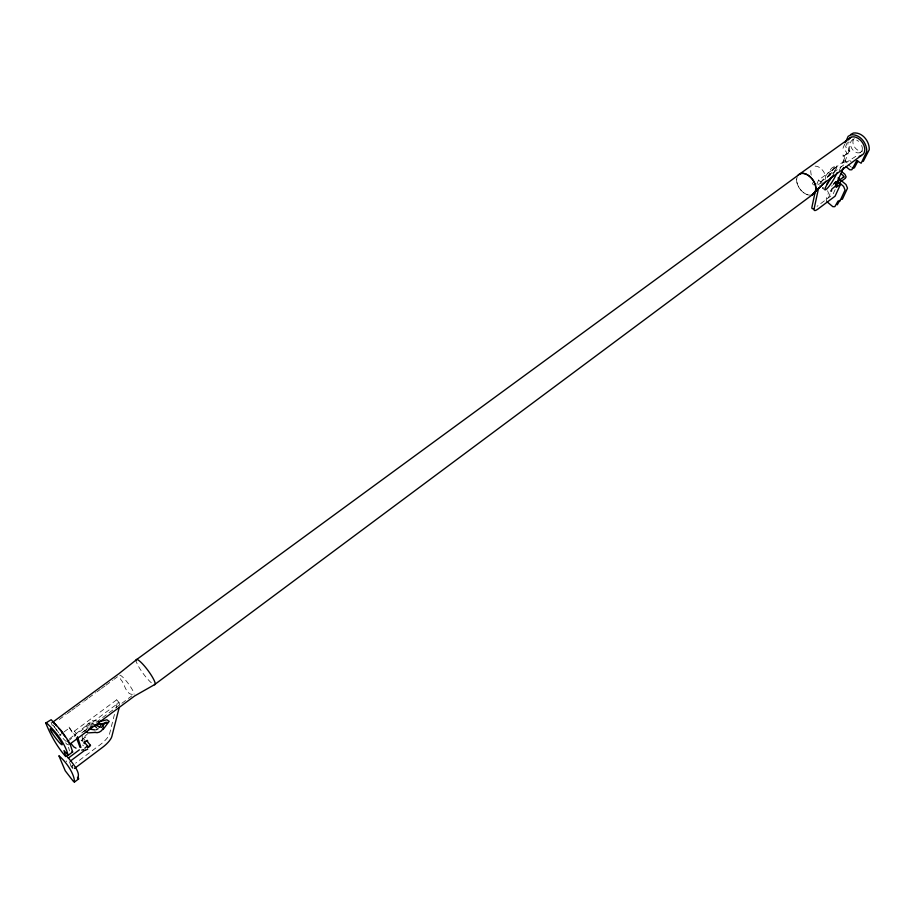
<?xml version="1.0" encoding="UTF-8"?>
<svg xmlns="http://www.w3.org/2000/svg" width="915" height="915" viewBox="0 0 915 915"><rect width="100%" height="100%" fill="white"/><g stroke="black" fill="none" stroke-linecap="round" stroke-linejoin="round"><path stroke-width="0.69" stroke-dasharray="4.58 3.43" d="M824.735 189.965L822.562 188.147L822.722 187.381M114.455 714.375L109.594 733.739A13.222 4.209 -39.4 0 1 100.421 744.524L75.613 763.156M116.194 707.467L117.303 702.926L116.697 699.803L74.378 731.131L75.648 735.191M828.601 197.571L829.974 193.728M816.832 184.155L818.559 180.106L843.195 161.864L845.403 163.682L820.766 181.959L819.314 185.276M820.675 182.611L831.575 168.234L836.036 165.363C838.918 167.96 833.371 171.311 832.661 173.633M844.739 144.021L842.978 148.276L846.707 152.428L842.864 162.298L843.744 164.792M846.672 143.472L845.632 146.903L849.2 150.598L845.334 160.468L846.215 162.95M833.451 174.182L835.04 170.201L831.827 172.478L827.686 178.345M839.215 170.716L843.195 161.864M835.155 189.565L832.959 194.392L817.049 206.355M86.09 729.884L88.206 726.933M827.663 177.098L834.983 166.256L835.052 167.434L836.219 167.434L833.153 169.55L825.33 179.294M83.299 738.416L81.755 740.063L82.007 740.864L85.347 738.371L85.095 737.57L83.299 738.416L84.832 740.281M831.598 186.237L832.364 185.471M87.325 734.116L84.969 736.198L85.129 738.828M89.887 725.389L94.222 722.781M69.54 738.794L88.24 724.108L90.596 722.873L93.147 723.696M81.767 732.904L87.44 728.637M72.605 768.383L71.107 766.541L74.492 764.002M860.054 152.668L862.548 150.815A7.434 5.067 53.9 0 1 855.262 147.99A7.434 5.067 53.9 0 1 853.318 139.881M116.697 699.803L119.03 702.583L76.711 733.979L74.378 731.131M847.244 162.859A3.809 2.551 53.7 0 1 843.47 158.684L842.99 154.944L844.133 155.893L844.534 158.958A2.471 1.658 53.7 0 0 845.757 161.086A2.471 1.658 53.7 0 0 847.725 161.589L855.674 156.408L856.817 157.346M67.927 741.116L75.865 735.225L73.429 733.498L68.488 726.258L70.73 730.044A5.055 0.652 53.4 0 0 75.282 735.935M83.654 731.657L87.062 729.129M89.773 727.128L131.794 695.903M59.498 735.271L62.895 732.755M64.039 731.92L69.7 727.734M844.133 155.893L849.886 151.65L848.971 144.49A9.184 6.245 53.9 0 1 849.029 141.997M852.677 139.846L854.347 138.623M59.269 719.464L66.12 714.443M67.264 713.608L70.684 711.092M71.828 710.257L75.247 707.752M76.391 706.918L83.231 701.896M84.374 701.062L87.794 698.545M88.938 697.71L95.778 692.701M96.921 691.854L100.341 689.35M101.485 688.515L104.905 686.01M106.049 685.163L112.9 680.154M114.032 679.307L117.463 676.803M823.866 187.769L822.562 188.147M817.953 184.475L822.791 182.485M96.91 720.837L92.323 720.723L87.749 724.005L86.319 725.915L87.062 728.454M132.355 694.451C125.355 693.89 124.898 683.768 120.906 679.696A12.044 2.047 53.4 0 1 119.35 675.727M68.534 747.246L69.471 750.883M68.819 744.89L66.875 744.295L65.663 742.808M81.08 740.361L82.636 741.287M849.886 151.65L848.743 150.701L847.919 144.227A10.522 7.148 53.9 0 1 847.896 141.905M849.932 160.663L851.076 161.612M848.239 164.631L851.282 167.136M818.559 180.106L820.766 181.959M82.613 745.027L83.448 745.828M66.155 760.891L66.726 761.669M56.604 730.433L55.163 728.008A12.307 1.521 53.4 0 1 53.871 725.652M827.034 201.803L826.188 199.379L828.452 192.974L827.549 190.743M51.08 722.095L52.292 725.652M69.494 761.738L71.107 766.541M72.159 765.718L72.96 768.108M119.03 702.583L119.613 705.042M811.216 175.074L810.85 172.512A9.333 6.096 53.8 0 1 810.85 170.018M82.144 735.386L82.407 739.869M813.561 184.922A2.505 1.624 53.6 0 1 812.326 182.783M815.105 166.13A9.333 6.096 53.8 0 1 822.837 170.579A9.333 6.096 53.8 0 1 825.33 179.374M807.751 194.769A12.227 7.88 53.8 0 1 796.633 178.985M861.678 145.394A7.446 5.055 53.9 0 1 857.572 152.874A7.446 5.055 53.9 0 1 850.412 143.312A7.446 5.055 53.9 0 1 858.625 141.31M151.341 682.807A15.601 2.848 53.4 0 1 136.381 661.877M811.353 195.055A12.227 7.88 53.8 0 1 800.213 189.291A12.227 7.88 53.8 0 1 797.262 176.755M119.739 675.133A12.044 2.047 53.4 0 1 128.134 683.356A12.044 2.047 53.4 0 1 134.07 694.222M54.351 727.196A14.102 1.739 53.4 0 1 53.116 724.989M66.383 741.447A9.974 1.235 53.4 0 1 59.486 733.899M58.743 732.869A9.974 1.235 53.4 0 1 54.763 726.213"/><path stroke-width="1.37" d="M815.334 191.155L811.925 207.179A9.905 2.551 -49.2 0 0 813.549 208.597M818.662 187.655L814.076 208.986A9.916 2.528 -49.1 0 0 818.033 208.997L835.086 196.176L840.599 184.121L838.449 182.325L836.219 183.995M119.213 707.467L111.859 736.461A13.233 4.198 -39.4 0 1 102.674 747.258L74.492 768.463M101.108 724.829L99.735 727.311M103.418 727.608C102.411 730.925 98.431 733.693 94.92 732.355M68.168 755.355C64.851 742.66 55.952 731.931 46.631 723.01L45.75 723.022C50.611 735.134 57.073 746.789 65.766 756.602L63.981 750.54L68.168 755.355L72.651 751.924L70.032 743.872L67.847 740.086L61.362 730.788L51.16 719.705L45.75 723.022M86.914 741.001L90.482 745.336L88.698 747.258L84.066 741.882M87.68 747.864L87.84 746.423L87.062 746.377L84.832 748.196M845.311 142.74L848.171 136.335L850.824 134.871C859.734 133.67 867.123 143.198 866.745 151.524L861.164 163.213L856.68 160.628L851.876 169.744L849.829 169.813L845.769 166.461M837.225 172.489C827.72 192.951 817.015 197.24 833.554 174.857M833.416 184.201L835.852 181.639L835.338 182.771M835.669 185.15L843.687 167.468M857.961 161.063L854.347 167.903L852.288 167.971M837.248 204.823L839.833 200.305M835.098 186.408L831.952 188.936L830.866 191.224L831.689 190.789M826.737 184.327L828.281 182.016M829.836 179.717L831.38 177.407M101.382 727.517L105.683 722.381M103.075 729.53L109.205 721.352L106.895 719.808L98.019 721.889M88.217 746.937L90.482 745.336M69.952 744.044L134.528 696.029L154.418 684.717L812.36 194.769L826.051 181.09M797.88 175.44A12.227 7.88 53.8 0 1 812.451 179.397A12.227 7.88 53.8 0 1 812.28 194.701L823.477 183.652L861.518 155.367A10.522 7.148 53.9 0 0 861.415 141.23A10.522 7.148 53.9 0 0 848.445 139.892M87.714 749.225L85.289 750.266M89.727 728.649L91.832 726.899M90.814 728.1L92.426 726.83M74.401 782.108C74.858 775.211 67.321 762.847 58.869 755.71L65.24 770.807L73.189 781.101L74.401 782.108L78.621 778.917L78.027 776.549M70.558 760.925L84.981 750.128M836.15 187.449L840.599 184.121M68.282 758.123L79.376 749.831M836.081 185.07L845.334 178.276L846.112 176.847L844.854 174.216L841.686 171.643M52.658 722.221L118.893 673.703L136.804 659.44L800.122 173.804A12.227 7.88 53.8 0 1 813.721 181.239A12.227 7.88 53.8 0 1 812.36 194.769M851.064 137.261L800.042 173.736M835.052 183.297L844.076 176.686L843.516 177.407L843.275 175.634L840.725 173.576M96.418 729.678L98.099 728.706M850.676 134.505L853.329 133.041C862.25 131.817 869.639 141.333 869.25 149.671L863.268 161.383M83.562 749.602L81.744 750.14M859.174 156.362L861.518 155.367M95.046 725.401L107.432 722.461L105.911 722.427L106.495 722.667M96.487 725.195L99.701 727.482M95.297 732.446L87.703 732.904L86.159 731.314M99.232 723.639L102.32 723.982L103.109 726.476M88.789 728.992L95.16 729.941M80.085 747.452L76.494 737.89M76.025 748.161L73.783 746.892L71.084 743.62M841.365 199.298L842.36 199.276L847.507 188.193L846.02 184.578L838.037 177.956M72.628 752.027L72.011 751.421M77.398 777.922L78.621 778.917M839.124 182.474L843.573 186.42L845.071 190.034L839.936 201.106L838.06 201.014L834.846 206.641L832.856 206.687L827.034 201.803M78.347 775.943C79.331 770.75 70.878 760.845 66.498 755.813M93.982 724.68L96.475 727.608M84.306 743.655L84.054 742.866L85.598 741.219L87.394 740.361L87.646 741.161M77.558 736.678L80.909 747.452M136.141 661.007A15.601 2.848 53.4 0 1 147.006 669.162A15.601 2.848 53.4 0 1 154.418 684.717M53.242 722.518A14.102 1.739 53.4 0 1 56.547 725.629M59.063 728.557A14.102 1.739 53.4 0 1 65.114 736.701M67.172 739.949A14.102 1.739 53.4 0 1 68.842 743.083M837.294 185.802L835.795 186.031L835.418 185.185L837.294 185.802M51.64 732.194A9.985 1.201 53.4 0 0 61.888 744.776A9.985 1.201 53.4 0 0 55.003 733.281A9.985 1.201 53.4 0 0 51.64 732.194"/></g></svg>
